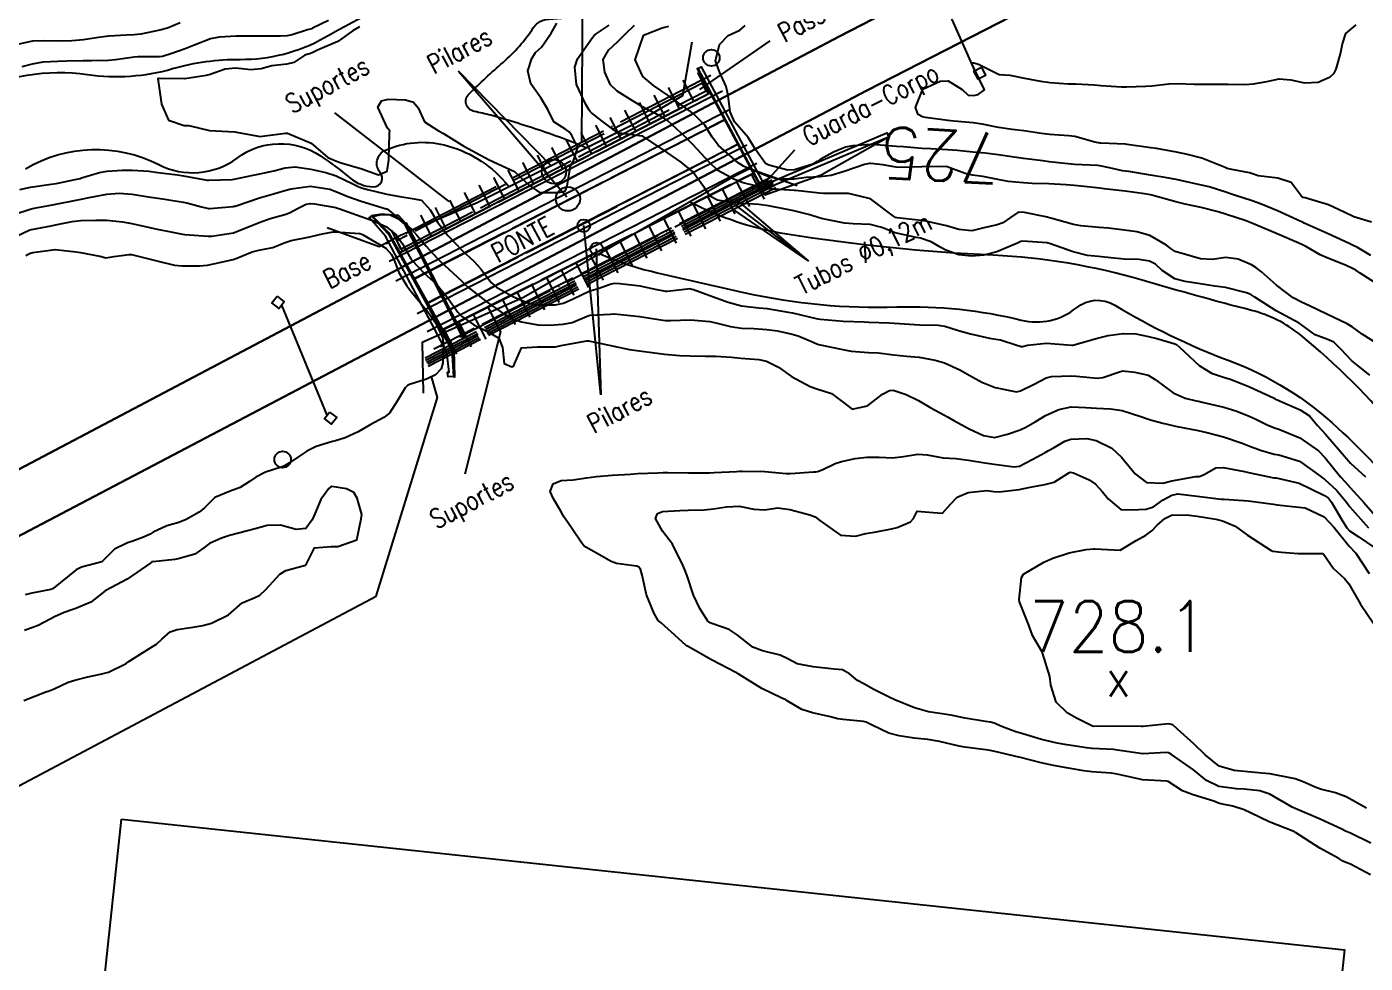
# Model space of a CAD drawing. Header units: metres. Extents: x 318500 to 325275, y 7408834 to 7428799.
# Drawn here: x 322692.7 to 322797.9, y 7418148.9 to 7418222.4 of the extents above; entities that cross this region are included whole.
import ezdxf
from ezdxf.enums import TextEntityAlignment as Align

# ---------------------------------------------------------------- set-up
doc = ezdxf.new("R2010")
doc.units = ezdxf.units.M
doc.header["$MEASUREMENT"] = 0
for name, pattern in [('CERCA_VIVA', [9.4, 8, -0.7, 0, -0.7]), ('CONTINUO', [0]), ('TRACEJADO', [8.7, 8, -0.7])]:
    doc.linetypes.add(name, pattern=pattern)
for name, color, linetype in [('Area Verde e de Lazer', 93, 'Continuous'), ('BASE', 45, 'Continuous'), ('Cotas', 45, 'Continuous'), ('Curvas de Nivel 1m', 11, 'Continuous'), ('Curvas de Nivel 5m', 15, 'Continuous'), ('Divisas', 45, 'Continuous'), ('GUARDA-CORPO', 45, 'Continuous'), ('Hidrografia', 140, 'Continuous'), ('Linha Férrea', 20, 'Continuous'), ('PASSARELA', 45, 'Continuous'), ('PILAR', 45, 'Continuous'), ('PONTE', 45, 'Continuous'), ('Pontes_Viadutos_Tubos', 190, 'Continuous'), ('Pontos Cotados', 45, 'Continuous'), ('Postes', 20, 'Continuous'), ('Pórticos', 45, 'Continuous'), ('SUPORTE', 45, 'Continuous'), ('TEXTO', 45, 'Continuous'), ('TRILHO', 45, 'Continuous'), ('TUBO', 45, 'Continuous'), ('Vias Primárias', 230, 'Continuous')]:
    doc.layers.add(name, color=color, linetype=linetype)
doc.styles.add('ROMANS', font='romans', dxfattribs={"height": 0.2})
doc.styles.add('Style-STANDARD', font='STANDARD.shx')

# ---------------------------------------------------------------- blocks, each defined once
blk = doc.blocks.new('ELVTXT_40')
at = {"layer": 'Pontos Cotados', "linetype": 'Continuous', "style": 'Style-STANDARD'}
for s, height, p in [('728.1', 4, (0, 4)), ('x', 3, (0, 0))]:
    blk.add_text(s, height=height, dxfattribs=at).set_placement(p, align=Align.MIDDLE_CENTER)

msp = doc.modelspace()

# ---------------------------------------------------------------- linework, layer by layer
at = {"layer": 'Area Verde e de Lazer'}
msp.add_lwpolyline([(322700.17, 7418160.2), (322796.28, 7418149.95), (322790.33, 7418094.26), (322694.23, 7418104.51)], close=True, dxfattribs=at)
at = {"layer": 'BASE', "linetype": 'CONTINUO'}
for points in [[(322745.46, 7418219.17, 725.3), (322745.41, 7418219.15, 724.26), (322750.73, 7418209.24, 723.08), (322755.15, 7418210.81, 723.32), (322760.44, 7418213.8, 725.59)], [(322745.46, 7418219.17, 725.3), (322745.71, 7418219.3, 725.3), (322750.68, 7418210.04, 725.4), (322760.31, 7418214.11, 725.59), (322760.44, 7418213.8, 725.59)], [(322745.46, 7418219.17, 725.3), (322750.58, 7418209.63, 725.4), (322760.44, 7418213.8, 725.59)], [(322726.25, 7418194.97, 725.19), (322725.83, 7418194.94, 725.21), (322725.78, 7418195.32, 725.23), (322725.91, 7418195.33, 725.23), (322725.73, 7418196.88, 725.4), (322720.91, 7418206.01, 725.46), (322719.63, 7418207.46, 725.02), (322719.81, 7418207.56, 725.02)], [(322719.81, 7418207.56, 725.02), (322719.85, 7418207.62, 724.17), (322721.15, 7418206.28, 724.17), (322726.27, 7418197.08, 724.25), (322726.34, 7418194.93, 724.06), (322726.25, 7418194.97, 725.19)], [(322719.81, 7418207.56, 725.02), (322721.14, 7418206.17, 725.46), (322726.13, 7418197.03, 725.4), (322726.25, 7418194.97, 725.19)], [(322719.85, 7418207.62, 724.17), (322719.97, 7418207.66, 723.56), (322720.46, 7418207.72, 723.19), (322720.89, 7418207.73, 722.91), (322721.9, 7418207.66, 722.73), (322722.48, 7418207.01, 722.79)], [(322719.85, 7418207.62, 724.17), (322719.93, 7418207.55, 723.85), (322720.58, 7418207.7, 723.84), (322721.27, 7418207.67, 723.82), (322721.88, 7418207.39, 723.85), (322722.4, 7418206.94, 723.85)], [(322722.48, 7418207.01, 722.79), (322727.11, 7418198, 0)], [(322722.4, 7418206.94, 723.85), (322727.01, 7418197.95, 0)]]:
    msp.add_polyline3d(points, dxfattribs=at)
at = {"layer": 'Curvas de Nivel 1m', "flags": 128}
for points, elevation in [([(322704.77, 7418222.75), (322703.77, 7418222.35), (322703.18, 7418222.17), (322701.68, 7418221.87), (322701.17, 7418221.82), (322700.57, 7418221.78), (322699.17, 7418221.7), (322698.35, 7418221.6), (322697.17, 7418221.42), (322696.27, 7418221.35), (322695.17, 7418221.31), (322694.03, 7418221.34), (322693.17, 7418221.32), (322691.62, 7418220.97)], 723), ([(322716.44, 7418222.93), (322715.18, 7418222.33), (322715.09, 7418222.3), (322714.79, 7418222.2), (322713.58, 7418221.81), (322713.18, 7418221.73), (322712.65, 7418221.71), (322711.17, 7418221.72), (322710.64, 7418221.72), (322709.17, 7418221.72), (322707.83, 7418221.64), (322707.17, 7418221.5), (322705.83, 7418220.99), (322705.16, 7418220.72), (322704.13, 7418220.35), (322703.39, 7418220.12), (322703.16, 7418220.1), (322701.45, 7418220.08), (322701.16, 7418220.05), (322699.7, 7418219.85), (322699.15, 7418219.81), (322697.81, 7418219.77), (322697.15, 7418219.77), (322695.84, 7418219.76), (322695.15, 7418219.73), (322693.97, 7418219.66), (322693.15, 7418219.52), (322692.33, 7418219.31)], 722), ([(322718.88, 7418222.45), (322718.38, 7418222.15), (322717.17, 7418221.28), (322715.57, 7418220.6), (322715.16, 7418220.41), (322715.01, 7418220.35), (322714.56, 7418220.21), (322713.72, 7418219.65), (322713.15, 7418219.52), (322711.99, 7418219.39), (322711.14, 7418219.15), (322710.34, 7418219.07), (322709.14, 7418219.19), (322708.31, 7418219.12), (322707.14, 7418218.71), (322706.82, 7418218.62), (322705.13, 7418218.35), (322705.11, 7418218.35), (322703.13, 7418218.39), (322703.1, 7418218.39), (322703.03, 7418218.36), (322703.12, 7418217.66), (322703.31, 7418216.36), (322703.85, 7418215.11), (322705.08, 7418214.7), (322705.45, 7418214.69), (322707.08, 7418214.3), (322709.08, 7418214.19), (322709.19, 7418214.17), (322711.07, 7418213.84), (322711.44, 7418213.87), (322713.08, 7418214.08), (322713.22, 7418214.08), (322715.07, 7418213.32), (322716.37, 7418212.18), (322717.05, 7418211.88), (322717.44, 7418211.77), (322719.04, 7418211.29), (322720.35, 7418210.81), (322721.04, 7418211.12), (322721.17, 7418212), (322721.18, 7418212.12), (322721.22, 7418213.98), (322721.24, 7418214.12), (322721.25, 7418214.28), (322721.08, 7418214.48), (322720.32, 7418216.13), (322720.6, 7418216.63), (322721.11, 7418216.77), (322722.49, 7418216.71), (322723.11, 7418216.52), (322723.47, 7418216.08), (322723.99, 7418214.98), (322725.08, 7418214.28), (322725.46, 7418214.06), (322727.07, 7418213.06), (322729.05, 7418212.01), (322731.04, 7418211.07), (322732.24, 7418209.97), (322733.01, 7418209.43), (322734.5, 7418209.43), (322735.02, 7418209.54), (322735.19, 7418209.93), (322735.44, 7418211.53), (322735.68, 7418211.92), (322736.02, 7418212.96), (322735.56, 7418213.92), (322735.36, 7418214.2), (322735.08, 7418214.39), (322734.13, 7418214.98), (322733.66, 7418215.95), (322733.11, 7418216.86), (322732.34, 7418217.97), (322732.11, 7418219), (322732.4, 7418219.97), (322732.71, 7418220.42), (322733.17, 7418220.86), (322733.93, 7418221.95), (322734.39, 7418222.74)], 721), ([(322798.27, 7418195.09), (322796.86, 7418196.22), (322796.01, 7418197.11), (322795.43, 7418197.68), (322794.88, 7418197.92), (322793.98, 7418198.25), (322792.89, 7418199.05), (322792.72, 7418199.16), (322790.9, 7418200.13), (322789.23, 7418201.21), (322788.92, 7418201.41), (322788.58, 7418201.56), (322786.93, 7418201.97), (322786.1, 7418202.08), (322784.94, 7418202.27), (322783.77, 7418202.44), (322782.94, 7418202.66), (322781.94, 7418203.31), (322781.43, 7418203.79), (322780.96, 7418204.05), (322780.13, 7418204.16), (322778.96, 7418204.2), (322777.92, 7418204.31), (322776.96, 7418204.4), (322776.07, 7418204.49), (322774.96, 7418204.76), (322773.09, 7418205.42), (322772.97, 7418205.46), (322772.92, 7418205.47), (322770.97, 7418205.61), (322770.84, 7418205.58), (322770.59, 7418205.46), (322768.96, 7418204.78), (322767.94, 7418204.51), (322766.96, 7418204.43), (322765.97, 7418204.53), (322764.96, 7418204.91), (322764.55, 7418205.12), (322763.8, 7418205.55), (322762.97, 7418205.84), (322762.63, 7418205.9), (322760.98, 7418206.26), (322759.92, 7418206.67), (322758.99, 7418206.92), (322757.66, 7418206.96), (322756.99, 7418207.03), (322755.29, 7418207.36), (322755, 7418207.44), (322754.27, 7418207.67), (322753, 7418208), (322752.62, 7418208.08), (322751.01, 7418208.38), (322750.24, 7418208.49), (322749.01, 7418208.56), (322747.92, 7418208.66), (322747.01, 7418208.84), (322746.39, 7418209.15), (322745.99, 7418209.79), (322745.04, 7418211.07), (322744.16, 7418211.81), (322743.06, 7418212.58), (322741.13, 7418213.85), (322741.09, 7418213.86), (322739.29, 7418214.09), (322739.08, 7418214.17), (322737.94, 7418215.04), (322737.1, 7418215.7), (322737, 7418215.8), (322736.92, 7418215.9), (322736.62, 7418216.4), (322735.92, 7418217.92), (322735.79, 7418219.28), (322736.01, 7418219.92), (322737.18, 7418221.61), (322737.32, 7418221.76), (322737.48, 7418221.9), (322738.49, 7418222.58)], 722), ([(322798.87, 7418197.54), (322797.67, 7418198.3), (322796.89, 7418198.89), (322796.76, 7418198.97), (322796.5, 7418199.11), (322794.9, 7418199.88), (322793.53, 7418200.54), (322792.91, 7418200.82), (322792.24, 7418201.17), (322790.93, 7418202.15), (322789.76, 7418203.2), (322789.3, 7418203.55), (322788.96, 7418203.76), (322787.93, 7418204.2), (322786.96, 7418204.33), (322785.89, 7418204.18), (322784.96, 7418204.22), (322784.15, 7418204.46), (322782.97, 7418204.81), (322782.67, 7418205), (322782.29, 7418205.3), (322780.98, 7418206.05), (322779.97, 7418206.34), (322778.99, 7418206.47), (322777.72, 7418206.63), (322776.99, 7418206.69), (322775.56, 7418206.82), (322774.99, 7418206.93), (322773.21, 7418207.42), (322773, 7418207.48), (322772.93, 7418207.5), (322771.01, 7418207.9), (322770.6, 7418207.86), (322770.04, 7418207.46), (322769.42, 7418207.05), (322768.99, 7418206.89), (322767.84, 7418206.64), (322766.98, 7418206.43), (322765.98, 7418206.52), (322764.99, 7418206.82), (322763.37, 7418207.18), (322763, 7418207.23), (322761.13, 7418207.44), (322761, 7418207.48), (322760.83, 7418207.58), (322759.02, 7418208.94), (322757.3, 7418209.36), (322757.03, 7418209.35), (322755.33, 7418209.36), (322755.03, 7418209.38), (322753.13, 7418209.59), (322753.03, 7418209.6), (322751.04, 7418209.71), (322750.96, 7418209.72), (322749.03, 7418210.2), (322748.33, 7418210.46), (322747.04, 7418211.17), (322746.37, 7418211.78), (322745.07, 7418213.2), (322744.46, 7418213.81), (322743.09, 7418215.06), (322742.64, 7418215.37), (322741.68, 7418215.84), (322741.1, 7418216.15), (322740.37, 7418216.6), (322739.12, 7418217.39), (322738.59, 7418217.89), (322738.15, 7418218.89), (322738.03, 7418219.89), (322738.44, 7418220.62), (322739.17, 7418221.29), (322739.75, 7418221.87), (322740.48, 7418222.57)], 723), ([(322798.94, 7418202.19), (322797.51, 7418203.1), (322797.16, 7418203.32), (322796.95, 7418203.44), (322796.35, 7418203.72), (322794.96, 7418204.28), (322794.36, 7418204.54), (322793.29, 7418205.16), (322792.97, 7418205.32), (322792.7, 7418205.44), (322790.98, 7418206.18), (322789.3, 7418206.9), (322789, 7418207.03), (322788.47, 7418207.22), (322787.01, 7418207.71), (322786.35, 7418207.91), (322785.01, 7418208.25), (322783.77, 7418208.52), (322783.02, 7418208.69), (322781.14, 7418209.21), (322781.03, 7418209.24), (322780.56, 7418209.32), (322779.03, 7418209.54), (322777.4, 7418209.73), (322777.03, 7418209.77), (322775.59, 7418209.94), (322775.04, 7418209.99), (322774.4, 7418210.04), (322773.04, 7418210.11), (322771.74, 7418210.14), (322771.04, 7418210.18), (322769.86, 7418210.29), (322769.04, 7418210.45), (322767.85, 7418210.68), (322767.04, 7418210.79), (322766.46, 7418210.93), (322765.05, 7418211.45), (322764.98, 7418211.47), (322763.05, 7418211.45), (322761.23, 7418211.39), (322761.05, 7418211.41), (322760.9, 7418211.44), (322760.01, 7418211.6), (322759.05, 7418211.72), (322758.95, 7418211.72), (322758.57, 7418211.62), (322757.04, 7418211.12), (322755.93, 7418210.76), (322755.04, 7418210.67), (322753.97, 7418210.61), (322753.04, 7418210.49), (322751.81, 7418210.48), (322751.04, 7418210.67), (322749.45, 7418211.33), (322749.05, 7418211.5), (322748.63, 7418211.75), (322747.07, 7418213.13), (322746.59, 7418213.78), (322746.02, 7418214.72), (322745.1, 7418215.65), (322744.89, 7418215.8), (322743.12, 7418217.06), (322741.97, 7418217.84), (322741.14, 7418218.54), (322740.53, 7418219.86), (322741.18, 7418221.76), (322741.31, 7418221.85), (322742.66, 7418222.36), (322743.19, 7418222.5)], 724), ([(322798.39, 7418207.09), (322797.01, 7418207.53), (322796.25, 7418207.88), (322795.02, 7418208.45), (322793.19, 7418209), (322793.03, 7418209.05), (322792.88, 7418209.16), (322792.1, 7418210.23), (322791.04, 7418210.57), (322789.5, 7418210.75), (322789.05, 7418210.91), (322788.82, 7418210.98), (322787.42, 7418211.23), (322787.05, 7418211.32), (322786.9, 7418211.39), (322785.06, 7418212.14), (322783.93, 7418212.42), (322783.07, 7418212.59), (322781.51, 7418212.88), (322781.07, 7418212.94), (322779.21, 7418213.21), (322779.08, 7418213.22), (322777.14, 7418213.31), (322777.08, 7418213.31), (322776.66, 7418213.38), (322775.09, 7418213.82), (322774.61, 7418213.88), (322773.09, 7418213.99), (322772.46, 7418214.06), (322771.09, 7418214.27), (322770.17, 7418214.38), (322769.1, 7418214.54), (322767.8, 7418214.79), (322767.1, 7418214.9), (322765.59, 7418215.04), (322765.1, 7418215.09), (322763.35, 7418215.32), (322763.11, 7418215.37), (322762.78, 7418215.56), (322762.56, 7418216.12), (322763.13, 7418217.56), (322764.51, 7418218.17), (322765.14, 7418218.21), (322766.23, 7418217.51), (322766.7, 7418217.08), (322767.13, 7418217.04), (322767.48, 7418217.14), (322767.99, 7418217.49), (322767.16, 7418219.22), (322767.02, 7418219.5), (322767.05, 7418219.61), (322767.16, 7418219.63), (322767.51, 7418219.5), (322769.15, 7418218.7), (322769.98, 7418218.64), (322771.14, 7418218.41), (322772.4, 7418218.17), (322773.14, 7418218.08), (322774.56, 7418217.98), (322775.14, 7418217.97), (322776.63, 7418217.88), (322777.14, 7418217.83), (322778.76, 7418217.73), (322779.14, 7418217.73), (322780.68, 7418217.78), (322781.14, 7418217.82), (322782.47, 7418217.97), (322783.14, 7418218), (322784.46, 7418217.95), (322785.14, 7418217.95), (322786.44, 7418217.95), (322787.14, 7418217.94), (322788.44, 7418217.92), (322789.14, 7418217.97), (322790.18, 7418218.16), (322791.15, 7418218.35), (322792.05, 7418218.28), (322793.14, 7418218.04), (322794.2, 7418218.09), (322795.15, 7418218.53), (322795.47, 7418218.81), (322795.62, 7418219.13), (322795.97, 7418220.33), (322796.12, 7418221.12), (322796.39, 7418221.92), (322797.2, 7418222.6)], 726), ([(322692.18, 7418209.67), (322693.01, 7418209.84), (322694.63, 7418210.08), (322695.02, 7418210.14), (322695.29, 7418210.19), (322696.53, 7418210.44), (322696.92, 7418210.54), (322697.02, 7418210.58), (322698.44, 7418211.01), (322699.03, 7418211.11), (322700.23, 7418211.19), (322701.03, 7418211.19), (322702.3, 7418211.1), (322703.03, 7418211), (322704.56, 7418210.81), (322705.03, 7418210.75), (322706.91, 7418210.41), (322707.02, 7418210.39), (322708.85, 7418210.46), (322709.02, 7418210.48), (322710.5, 7418210.79), (322711.03, 7418210.89), (322712.13, 7418211.13), (322713.04, 7418211.37), (322713.81, 7418211.44), (322715.04, 7418211.26), (322716.22, 7418210.99), (322717.03, 7418210.73), (322718.28, 7418210.15), (322718.77, 7418209.9), (322719.02, 7418209.81), (322719.49, 7418209.66), (322721.01, 7418209.3), (322722.03, 7418209.13), (322723.01, 7418208.97), (322723.75, 7418208.82), (322724.43, 7418208.07), (322724.99, 7418207.09), (322725.8, 7418206.05), (322726.95, 7418204.87), (322727.85, 7418204.03), (322728.37, 7418203.46), (322728.93, 7418202.74), (322729.25, 7418202.33), (322729.63, 7418202), (322730.91, 7418201.25), (322732.1, 7418200.77), (322732.9, 7418200.6), (322734.24, 7418200.6), (322734.9, 7418200.74), (322735.72, 7418201.1), (322736.92, 7418201.67), (322737.08, 7418201.73), (322737.62, 7418201.89), (322738.57, 7418202.24), (322738.92, 7418202.3), (322739.33, 7418202.28), (322740.92, 7418202.1), (322741.14, 7418202.06), (322742.1, 7418201.83), (322742.92, 7418201.68), (322743.06, 7418201.68), (322744.2, 7418201.81), (322744.84, 7418201.88), (322744.92, 7418201.87), (322744.98, 7418201.85), (322745.13, 7418201.8), (322746.91, 7418201.16), (322747.85, 7418200.81), (322748.9, 7418200.52), (322750.25, 7418200.38), (322750.9, 7418200.31), (322752.55, 7418200.04), (322752.89, 7418199.97), (322754.22, 7418199.67), (322754.77, 7418199.54), (322754.89, 7418199.51), (322755.08, 7418199.47), (322756.89, 7418199.32), (322758.53, 7418199.26), (322758.89, 7418199.25), (322760.49, 7418199.19), (322760.89, 7418199.18), (322761.31, 7418199.15), (322762.88, 7418199.05), (322764.35, 7418199.01), (322764.88, 7418198.93), (322765.95, 7418198.59), (322766.88, 7418198.32), (322768.38, 7418197.98), (322768.87, 7418197.92), (322769.25, 7418197.85), (322770.45, 7418197.46), (322770.87, 7418197.34), (322770.98, 7418197.34), (322771.37, 7418197.44), (322772.87, 7418197.59), (322774.84, 7418197.43), (322774.87, 7418197.43), (322774.92, 7418197.45), (322776.88, 7418198), (322777.71, 7418198.19), (322778.88, 7418198.36), (322779.88, 7418198.33), (322780.88, 7418198.13), (322781.53, 7418197.96), (322782.87, 7418197.57), (322783.07, 7418197.48), (322783.32, 7418197.28), (322784.85, 7418195.83), (322785.84, 7418195.25), (322786.84, 7418194.91), (322787.31, 7418194.76), (322788.82, 7418194.17), (322790.71, 7418193.29), (322790.81, 7418193.23), (322790.93, 7418193.18), (322792.8, 7418192.35), (322793.52, 7418191.88), (322794.16, 7418191.14), (322794.78, 7418190.44), (322795.93, 7418189.11), (322796.75, 7418188.18), (322797.93, 7418187.09)], 722), ([(322691.78, 7418207.72), (322692.99, 7418208.13), (322693.29, 7418208.2), (322694.75, 7418208.46), (322695, 7418208.51), (322696.61, 7418208.83), (322697, 7418208.91), (322697.62, 7418209.05), (322699.01, 7418209.29), (322699.99, 7418209.37), (322701.01, 7418209.29), (322702.28, 7418209.1), (322703.01, 7418208.99), (322703.56, 7418208.91), (322705, 7418208.67), (322705.29, 7418208.61), (322706.46, 7418208.31), (322707, 7418208.18), (322707.11, 7418208.18), (322708.33, 7418208.29), (322708.94, 7418208.34), (322709, 7418208.35), (322709.09, 7418208.37), (322711.01, 7418209.01), (322712.1, 7418209.32), (322713.01, 7418209.58), (322713.5, 7418209.73), (322715.02, 7418209.92), (322716.53, 7418209.69), (322717.01, 7418209.51), (322717.96, 7418209.11), (322719.01, 7418208.74), (322720.96, 7418208.16), (322721, 7418208.15), (322721.03, 7418208.15), (322721.08, 7418208.12), (322722.98, 7418206.52), (322723.38, 7418206.08), (322724.1, 7418205.21), (322724.94, 7418204.29), (322725.18, 7418204.06), (322726.92, 7418202.46), (322727.13, 7418202.24), (322727.35, 7418202.03), (322728.9, 7418200.83), (322730.07, 7418199.99), (322730.88, 7418199.51), (322731.6, 7418199.26), (322732.88, 7418199.03), (322733.81, 7418199.01), (322734.88, 7418199.08), (322735.58, 7418199.22), (322736.89, 7418199.77), (322736.99, 7418199.8), (322738.57, 7418199.88), (322738.87, 7418199.9), (322738.89, 7418199.9), (322739.14, 7418199.88), (322740.89, 7418199.69), (322741.07, 7418199.66), (322742.88, 7418199.39), (322743.32, 7418199.38), (322744.89, 7418199.43), (322746.4, 7418199.3), (322746.88, 7418199.2), (322748.03, 7418198.9), (322748.88, 7418198.78), (322749.87, 7418198.74), (322750.88, 7418198.68), (322751.73, 7418198.56), (322752.88, 7418198.3), (322753.35, 7418198.16), (322754.51, 7418197.67), (322754.87, 7418197.52), (322755.06, 7418197.47), (322756.86, 7418197.09), (322757.52, 7418196.97), (322758.86, 7418196.87), (322759.62, 7418196.84), (322760.86, 7418196.68), (322761.85, 7418196.58), (322762.85, 7418196.51), (322764.12, 7418196.27), (322764.85, 7418196.06), (322766.04, 7418195.51), (322766.83, 7418195.06), (322767.78, 7418194.53), (322768.82, 7418194.12), (322770.49, 7418193.78), (322770.82, 7418193.84), (322771.88, 7418194.38), (322772.83, 7418194.88), (322773.26, 7418194.98), (322774.83, 7418195.03), (322775.23, 7418195), (322776.83, 7418194.85), (322777.3, 7418194.89), (322778.61, 7418195.34), (322778.77, 7418195.41), (322778.84, 7418195.42), (322779.79, 7418195.33), (322780.84, 7418195.08), (322781.41, 7418194.73), (322782.82, 7418193.69), (322783.76, 7418193.28), (322784.62, 7418193.07), (322784.81, 7418193.03), (322785.1, 7418192.97), (322786.8, 7418192.57), (322787.82, 7418192.25), (322788.8, 7418191.87), (322789.25, 7418191.66), (322790.19, 7418191.19), (322790.79, 7418190.94), (322791.13, 7418190.83), (322792.77, 7418190.15), (322794.24, 7418189.14), (322794.75, 7418188.6), (322795.96, 7418187.11), (322796.32, 7418186.7), (322796.72, 7418186.27), (322797.81, 7418185.09), (322798.69, 7418184.06)], 723), ([(322690.96, 7418205.56), (322692.97, 7418206.49), (322694.63, 7418206.81), (322694.98, 7418206.88), (322696.28, 7418207.15), (322696.98, 7418207.23), (322698.14, 7418207.27), (322698.98, 7418207.27), (322700.24, 7418207.13), (322700.98, 7418206.99), (322702.72, 7418206.61), (322702.97, 7418206.56), (322704.03, 7418206.34), (322704.97, 7418206.17), (322705.15, 7418206.14), (322706.97, 7418205.99), (322707.26, 7418206), (322708.97, 7418206.26), (322709.02, 7418206.28), (322710.4, 7418206.83), (322710.98, 7418207.07), (322711.84, 7418207.38), (322712.99, 7418207.7), (322713.38, 7418207.83), (322714.06, 7418208.21), (322714.69, 7418208.51), (322715, 7418208.56), (322715.34, 7418208.53), (322717, 7418208.25), (322717.06, 7418208.23), (322717.25, 7418208.17), (322718.99, 7418207.55), (322719.88, 7418207.24), (322720.98, 7418206.73), (322721.74, 7418206.11), (322722.26, 7418205.4), (322722.94, 7418204.17), (322722.97, 7418204.12), (322723, 7418204.09), (322723.95, 7418203.09), (322724.92, 7418202.23), (322725.09, 7418202.06), (322725.84, 7418201.11), (322726.61, 7418200.04), (322726.89, 7418199.71), (322727.86, 7418199.04), (322728.87, 7418198.54), (322729.82, 7418198), (322730.12, 7418197.26), (322730.25, 7418195.99), (322730.84, 7418195.73), (322731, 7418195.81), (322731.06, 7418195.98), (322731.6, 7418197.22), (322732.85, 7418197.31), (322734.24, 7418197.32), (322734.86, 7418197.43), (322736.73, 7418197.77), (322736.86, 7418197.78), (322737, 7418197.76), (322738.85, 7418197.36), (322740.09, 7418197.1), (322740.85, 7418196.99), (322741.88, 7418196.86), (322742.85, 7418196.74), (322744.02, 7418196.64), (322744.85, 7418196.6), (322746.06, 7418196.57), (322746.85, 7418196.58), (322748.1, 7418196.5), (322748.85, 7418196.42), (322750.26, 7418196.31), (322750.85, 7418196.19), (322751.81, 7418195.71), (322752.83, 7418194.97), (322754.3, 7418194.19), (322754.82, 7418194.02), (322755.96, 7418193.65), (322756.8, 7418193.02), (322757.59, 7418192.42), (322758.8, 7418192.67), (322759.98, 7418193.59), (322760.51, 7418193.89), (322760.81, 7418193.9), (322761.84, 7418193.57), (322762.81, 7418193.1), (322763.78, 7418192.53), (322764.79, 7418191.98), (322765.09, 7418191.82), (322765.59, 7418191.52), (322766.78, 7418190.86), (322767.92, 7418190.34), (322768.77, 7418190.2), (322769.8, 7418190.44), (322770.78, 7418190.78), (322771.24, 7418190.99), (322771.98, 7418191.43), (322772.79, 7418191.91), (322773.82, 7418192.39), (322774.8, 7418192.59), (322775.96, 7418192.54), (322776.8, 7418192.48), (322777.89, 7418192.44), (322778.8, 7418192.3), (322780.28, 7418191.84), (322780.79, 7418191.65), (322781.04, 7418191.57), (322782, 7418191.3), (322782.79, 7418191.12), (322782.99, 7418191.08), (322784.78, 7418190.73), (322785.45, 7418190.59), (322786.78, 7418190.24), (322788.25, 7418189.73), (322788.76, 7418189.54), (322789.67, 7418189.2), (322790.76, 7418188.87), (322791.11, 7418188.82), (322792.75, 7418188.33), (322794.41, 7418187.13), (322794.59, 7418186.99), (322794.73, 7418186.89), (322795.64, 7418186.04), (322796.43, 7418185.1), (322796.7, 7418184.74), (322798.16, 7418183.09)], 724), ([(322798.35, 7418158.32), (322796.74, 7418159.1), (322796.36, 7418159.26), (322796.06, 7418159.41), (322794.38, 7418160.22), (322792.58, 7418160.97), (322792.39, 7418161.05), (322792.18, 7418161.16), (322790.4, 7418162.16), (322789.63, 7418162.42), (322788.4, 7418162.56), (322787.78, 7418162.59), (322786.41, 7418162.78), (322785.44, 7418163.25), (322784.42, 7418164.07), (322782.69, 7418165.29), (322782.44, 7418165.41), (322782.3, 7418165.44), (322780.44, 7418165.34), (322780.42, 7418165.34), (322778.44, 7418165.64), (322778.12, 7418165.67), (322776.45, 7418165.76), (322776.01, 7418165.82), (322774.45, 7418166.04), (322773.69, 7418166.17), (322772.46, 7418166.46), (322770.99, 7418166.91), (322770.46, 7418167.08), (322769.4, 7418167.47), (322768.75, 7418167.75), (322768.47, 7418167.83), (322768.07, 7418167.88), (322766.48, 7418168.15), (322765.33, 7418168.37), (322764.48, 7418168.51), (322763.59, 7418168.65), (322762.48, 7418168.94), (322760.93, 7418169.58), (322760.49, 7418169.78), (322759.3, 7418170.39), (322758.51, 7418170.84), (322758, 7418171.1), (322757.39, 7418171.63), (322756.82, 7418171.93), (322756.52, 7418171.97), (322756.18, 7418171.99), (322754.53, 7418172.17), (322753.27, 7418172.42), (322752.54, 7418172.79), (322751.93, 7418173.08), (322750.55, 7418173.44), (322749.79, 7418173.73), (322748.56, 7418174.69), (322747.93, 7418175.11), (322746.57, 7418175.58), (322746.44, 7418175.64), (322746.25, 7418175.77), (322745.61, 7418176.75), (322745.11, 7418177.79), (322744.62, 7418179.32), (322744.44, 7418179.8), (322744.27, 7418180.16), (322743.48, 7418181.81), (322742.67, 7418182.82), (322742.13, 7418183.83), (322742.28, 7418184.23), (322742.69, 7418184.38), (322744.04, 7418184.46), (322744.69, 7418184.48), (322745.96, 7418184.51), (322746.69, 7418184.58), (322747.7, 7418184.75), (322748.7, 7418184.8), (322749.86, 7418184.56), (322750.69, 7418184.51), (322751.74, 7418184.65), (322752.69, 7418184.52), (322754.25, 7418184.11), (322754.68, 7418183.96), (322755.05, 7418183.66), (322756.66, 7418182.51), (322757.85, 7418182.44), (322758.67, 7418182.64), (322759.47, 7418182.79), (322760.67, 7418183.02), (322761.12, 7418183.13), (322762.17, 7418183.57), (322762.42, 7418183.83), (322762.69, 7418184.41), (322763.95, 7418184.29), (322764.69, 7418184.25), (322765.3, 7418184.93), (322765.83, 7418185.51), (322766.71, 7418185.86), (322768.18, 7418186.02), (322768.71, 7418185.95), (322769.15, 7418185.91), (322770.72, 7418186.09), (322771.57, 7418186.28), (322772.72, 7418186.5), (322773.46, 7418186.67), (322774.61, 7418187.4), (322774.68, 7418187.45), (322774.73, 7418187.46), (322774.98, 7418187.4), (322776.21, 7418186.86), (322776.72, 7418186.52), (322777.27, 7418185.91), (322777.7, 7418185.36), (322778.7, 7418184.53), (322779.53, 7418184.5), (322780.7, 7418184.56), (322781.26, 7418184.75), (322782.03, 7418185.3), (322782.71, 7418185.67), (322783.18, 7418185.75), (322784.71, 7418185.59), (322786.6, 7418185.35), (322786.71, 7418185.35), (322786.82, 7418185.35), (322788.71, 7418185.21), (322790.71, 7418184.94), (322790.99, 7418184.9), (322792.7, 7418184.72), (322793.2, 7418184.66), (322794.69, 7418183.95), (322795.46, 7418183.12), (322796.66, 7418181.66), (322797.17, 7418181.09), (322798.21, 7418179.51)], 726), ([(322692.48, 7418169.52), (322694.23, 7418170.2), (322694.49, 7418170.29), (322694.62, 7418170.33), (322694.87, 7418170.45), (322695.97, 7418170.96), (322696.5, 7418171.13), (322697.53, 7418171.39), (322698.51, 7418171.59), (322699.15, 7418171.76), (322700.43, 7418172.38), (322700.52, 7418172.44), (322700.7, 7418172.56), (322702.53, 7418173.72), (322702.92, 7418173.96), (322703.34, 7418174.34), (322703.98, 7418174.91), (322704.55, 7418175.11), (322705.61, 7418175.26), (322706.56, 7418175.41), (322707.24, 7418175.61), (322708.57, 7418176.27), (322709.64, 7418177.2), (322710.59, 7418177.6), (322711.03, 7418177.8), (322711.51, 7418178.24), (322712.61, 7418179.44), (322713.09, 7418179.74), (322714.62, 7418180.17), (322714.67, 7418180.2), (322715.32, 7418181.51), (322716.64, 7418181.62), (322717.17, 7418181.63), (322718.65, 7418182.14), (322719.01, 7418183.8), (322719.06, 7418184.14), (322718.69, 7418185.41), (322718.42, 7418185.87), (322717.85, 7418186.15), (322716.7, 7418186.33), (322716.58, 7418186.29), (322716.45, 7418186.17), (322715.82, 7418185.31), (322715.37, 7418184.19), (322715.15, 7418183.71), (322714.66, 7418183.04), (322713.9, 7418182.97), (322712.67, 7418183.3), (322711.62, 7418183.28), (322710.66, 7418183.01), (322710.07, 7418182.85), (322708.65, 7418182.49), (322708.49, 7418182.45), (322708.02, 7418182.29), (322707.08, 7418181.86), (322706.64, 7418181.52), (322705.92, 7418181.02), (322704.62, 7418180.65), (322704.35, 7418180.61), (322702.62, 7418180.43), (322702.56, 7418180.41), (322702.46, 7418180.35), (322700.61, 7418179.05), (322699.38, 7418178.4), (322698.87, 7418178.13), (322698.59, 7418177.9), (322697.76, 7418177.25), (322696.57, 7418176.75), (322696.33, 7418176.68), (322695.65, 7418176.44), (322694.91, 7418176.11), (322694.56, 7418175.92), (322693.62, 7418175.41), (322692.55, 7418175.04)], 724), ([(322798.01, 7418161.08), (322796.4, 7418161.96), (322795.57, 7418162.28), (322794.4, 7418162.57), (322793.98, 7418162.71), (322793.04, 7418163.15), (322792.41, 7418163.38), (322792.13, 7418163.44), (322790.42, 7418163.77), (322789.78, 7418163.83), (322788.42, 7418163.94), (322787.6, 7418164.04), (322786.43, 7418164.38), (322785.33, 7418165.25), (322784.45, 7418166.12), (322783.16, 7418167.28), (322782.8, 7418167.62), (322782.47, 7418167.7), (322780.67, 7418167.51), (322780.47, 7418167.49), (322780.32, 7418167.48), (322778.47, 7418167.51), (322776.59, 7418167.49), (322776.47, 7418167.51), (322775.22, 7418168.13), (322774.48, 7418168.57), (322773.62, 7418169.41), (322773.21, 7418170.72), (322773.12, 7418171.41), (322772.55, 7418173.28), (322772.48, 7418173.42), (322771.77, 7418174.64), (322771.46, 7418175.44), (322770.75, 7418177.29), (322770.72, 7418177.45), (322770.89, 7418179.18), (322771.06, 7418179.44), (322772.64, 7418180.39), (322773.35, 7418180.71), (322774.65, 7418181.12), (322775.99, 7418181.38), (322776.57, 7418181.45), (322776.65, 7418181.45), (322778.65, 7418181.34), (322779.9, 7418182.09), (322780.67, 7418182.52), (322781.14, 7418182.85), (322781.55, 7418183.31), (322782.16, 7418183.83), (322782.69, 7418184.08), (322783.85, 7418184.12), (322784.69, 7418184), (322786.17, 7418183.76), (322786.69, 7418183.64), (322787.69, 7418183.22), (322788.67, 7418182.52), (322790.52, 7418181.32), (322790.65, 7418181.27), (322791.32, 7418181.17), (322792.65, 7418181.08), (322794.59, 7418181.07), (322794.65, 7418181), (322795.41, 7418179.89), (322796.28, 7418179.11), (322796.62, 7418178.7), (322797.53, 7418177.09), (322798.58, 7418175.55)], 727)]:
    msp.add_lwpolyline(points, dxfattribs=dict(at, elevation=elevation))
at = {"layer": 'Curvas de Nivel 5m', "elevation": 725, "flags": 128}
for points in [[(322798.36, 7418204.49), (322797.31, 7418205.1), (322796.97, 7418205.28), (322796.65, 7418205.43), (322794.99, 7418206.19), (322793.12, 7418207.03), (322793, 7418207.09), (322792.84, 7418207.16), (322791.01, 7418207.98), (322789.69, 7418208.53), (322789.02, 7418208.78), (322787.64, 7418209.23), (322787.17, 7418209.38), (322787.03, 7418209.42), (322785.64, 7418209.87), (322785.04, 7418210.02), (322784.1, 7418210.22), (322783.04, 7418210.45), (322782.33, 7418210.58), (322781.04, 7418210.79), (322779.32, 7418211.07), (322779.05, 7418211.11), (322778.84, 7418211.14), (322777.81, 7418211.36), (322777.05, 7418211.52), (322776.88, 7418211.54), (322775.05, 7418211.63), (322774.81, 7418211.65), (322773.06, 7418211.85), (322772.58, 7418211.91), (322771.06, 7418212.1), (322770.32, 7418212.2), (322769.06, 7418212.39), (322768.03, 7418212.52), (322767.07, 7418212.61), (322765.87, 7418212.72), (322765.07, 7418212.79), (322763.77, 7418212.85), (322763.07, 7418212.89), (322761.63, 7418213.01), (322761.07, 7418213.05), (322759.5, 7418213.17), (322759.07, 7418213.19), (322757.61, 7418213.09), (322757.07, 7418212.98), (322756.12, 7418212.6), (322755.06, 7418212.02), (322754.85, 7418211.87), (322754.49, 7418211.67), (322753.05, 7418211.2), (322752.54, 7418211.19), (322751.05, 7418211.57), (322750.77, 7418211.72), (322749.98, 7418212.82), (322749.41, 7418213.74), (322749.08, 7418214.15), (322748.34, 7418214.99), (322748.01, 7418215.76), (322747.83, 7418217.05), (322747.68, 7418217.76), (322747.15, 7418218.9), (322746.85, 7418219.77), (322747.17, 7418221.07), (322747.85, 7418221.76), (322748.76, 7418222.17), (322749.19, 7418222.56)], [(322692.65, 7418204.49), (322692.94, 7418204.65), (322693.19, 7418204.73), (322694.95, 7418204.96), (322696.61, 7418204.78), (322696.94, 7418204.72), (322698.47, 7418204.42), (322698.85, 7418204.32), (322698.94, 7418204.31), (322699.55, 7418204.4), (322700.76, 7418204.57), (322700.94, 7418204.55), (322701.69, 7418204.37), (322702.94, 7418204.06), (322704.32, 7418203.73), (322704.93, 7418203.66), (322706.29, 7418203.66), (322706.93, 7418203.73), (322707.4, 7418203.83), (322708.94, 7418204.18), (322709.23, 7418204.28), (322710.44, 7418204.76), (322710.95, 7418204.9), (322712.07, 7418205.12), (322712.96, 7418205.47), (322713.5, 7418205.67), (322714.97, 7418205.96), (322715.17, 7418206), (322715.97, 7418206.18), (322716.8, 7418206.34), (322716.97, 7418206.34), (322718.9, 7418206.21), (322718.97, 7418206.19), (322719.11, 7418206.14), (322720.95, 7418205.05), (322721.39, 7418204.55), (322721.59, 7418204.11), (322721.96, 7418203.14), (322722.59, 7418202.1), (322722.91, 7418201.68), (322724.23, 7418200.07), (322724.88, 7418199.16), (322725.38, 7418198.05), (322725.47, 7418197.43), (322725.43, 7418196.05), (322725.3, 7418195.59), (322724.83, 7418195.1), (322724.13, 7418194.76), (322722.81, 7418194.36), (322722.63, 7418194.28), (322722.46, 7418194.1), (322721.84, 7418193.05), (322721.22, 7418192.11), (322720.78, 7418191.76), (322719.72, 7418191.18), (322718.76, 7418190.62), (322717.75, 7418190.16), (322716.99, 7418189.93), (322716.76, 7418189.87), (322715.47, 7418189.47), (322714.74, 7418189.11), (322714.18, 7418188.76), (322713.38, 7418188.21), (322712.98, 7418187.96), (322712.72, 7418187.86), (322711.49, 7418187.47), (322710.71, 7418187.07), (322710.23, 7418186.74), (322709.5, 7418186.27), (322708.7, 7418185.96), (322707.5, 7418185.48), (322706.68, 7418184.67), (322706.28, 7418184.31), (322705.25, 7418183.75), (322704.67, 7418183.52), (322703.74, 7418183.26), (322702.66, 7418182.76), (322702.41, 7418182.6), (322701.89, 7418182.36), (322700.99, 7418182.03), (322700.64, 7418181.92), (322699.61, 7418181.42), (322698.62, 7418180.41), (322697.03, 7418180.01), (322696.61, 7418179.8), (322694.95, 7418178.45), (322694.74, 7418178.31), (322694.6, 7418178.26), (322693.11, 7418177.97), (322692.59, 7418177.84)], [(322798.32, 7418155.84), (322796.75, 7418156.67), (322796.33, 7418156.84), (322796.15, 7418156.92), (322795.83, 7418157.11), (322794.34, 7418157.92), (322792.43, 7418159.16), (322792.36, 7418159.2), (322792.29, 7418159.23), (322790.37, 7418160), (322788.88, 7418160.71), (322788.39, 7418160.93), (322787.51, 7418161.22), (322786.57, 7418161.41), (322786.39, 7418161.47), (322786.02, 7418161.61), (322784.4, 7418162.11), (322783.54, 7418162.42), (322782.41, 7418163.16), (322782.32, 7418163.2), (322780.41, 7418163.3), (322780.31, 7418163.32), (322778.42, 7418163.75), (322777.95, 7418163.81), (322776.42, 7418163.93), (322775.79, 7418164), (322774.42, 7418164.25), (322773.4, 7418164.43), (322772.43, 7418164.63), (322770.83, 7418165.05), (322770.44, 7418165.14), (322769.03, 7418165.47), (322768.44, 7418165.6), (322768.3, 7418165.62), (322766.45, 7418165.87), (322766, 7418165.95), (322764.45, 7418166.32), (322763.54, 7418166.46), (322762.46, 7418166.58), (322761.27, 7418166.76), (322760.46, 7418166.96), (322759.15, 7418167.6), (322758.69, 7418167.82), (322758.47, 7418167.88), (322756.87, 7418168.03), (322756.47, 7418168.09), (322755.88, 7418168.24), (322754.48, 7418168.55), (322753.64, 7418168.83), (322752.49, 7418169.5), (322752.37, 7418169.57), (322752.06, 7418169.7), (322750.5, 7418170.46), (322748.63, 7418171.62), (322748.52, 7418171.7), (322748.45, 7418171.74), (322746.53, 7418172.73), (322744.65, 7418173.8), (322744.58, 7418173.83), (322744.55, 7418173.86), (322743.95, 7418174.41), (322742.57, 7418175.64), (322742.47, 7418175.72), (322742.35, 7418175.82), (322742.03, 7418176.37), (322741.42, 7418177.84), (322741.09, 7418179.37), (322740.95, 7418179.85), (322740.8, 7418180.02), (322740.63, 7418180.09), (322739.06, 7418180.3), (322738.64, 7418180.45), (322737.32, 7418181.21), (322736.65, 7418181.57), (322736.48, 7418181.73), (322736.35, 7418181.9), (322735.58, 7418183.01), (322734.96, 7418183.93), (322734.85, 7418184.1), (322734.68, 7418184.39), (322734.11, 7418185.36), (322733.86, 7418185.94), (322734.1, 7418186.55), (322734.71, 7418186.81), (322735.65, 7418186.85), (322736.72, 7418187.01), (322737.49, 7418187.12), (322738.72, 7418187.23), (322740.18, 7418187.31), (322740.72, 7418187.35), (322742.31, 7418187.41), (322742.73, 7418187.43), (322743.11, 7418187.43), (322744.73, 7418187.41), (322746.37, 7418187.42), (322746.73, 7418187.43), (322748.5, 7418187.52), (322748.73, 7418187.53), (322748.93, 7418187.53), (322750.73, 7418187.51), (322752.4, 7418187.37), (322752.73, 7418187.36), (322754.56, 7418187.5), (322754.73, 7418187.5), (322754.87, 7418187.51), (322755.23, 7418187.66), (322756.25, 7418188.14), (322756.74, 7418188.29), (322757.82, 7418188.54), (322758.75, 7418188.65), (322759.7, 7418188.64), (322760.75, 7418188.6), (322761.62, 7418188.7), (322762.75, 7418188.88), (322763.48, 7418188.82), (322764.75, 7418188.59), (322765.74, 7418188.53), (322766.74, 7418188.41), (322768.02, 7418188.21), (322768.74, 7418188.09), (322770.32, 7418187.87), (322770.74, 7418187.93), (322771.73, 7418188.45), (322772.75, 7418189.02), (322773.01, 7418189.16), (322773.46, 7418189.41), (322774.29, 7418189.89), (322774.77, 7418190.06), (322776.03, 7418190.12), (322776.77, 7418189.96), (322777.99, 7418189.35), (322778.75, 7418188.65), (322779.82, 7418187.33), (322780.72, 7418186.65), (322782.01, 7418186.59), (322782.72, 7418186.78), (322784.59, 7418187.12), (322784.73, 7418187.12), (322784.86, 7418187.12), (322785.21, 7418187.26), (322786.18, 7418187.81), (322786.74, 7418187.82), (322788.43, 7418187.52), (322788.73, 7418187.45), (322789.87, 7418187.19), (322790.59, 7418187.04), (322790.73, 7418187.02), (322790.9, 7418187.01), (322792.72, 7418186.61), (322793.69, 7418186.12), (322794.72, 7418185.63), (322795.01, 7418185.43), (322795.25, 7418185.12), (322796.07, 7418183.73), (322796.46, 7418183.1), (322796.68, 7418182.86), (322797.35, 7418182.41), (322798.66, 7418181.51)]]:
    msp.add_lwpolyline(points, dxfattribs=at)
at = {"layer": 'Divisas'}
msp.add_lwpolyline([(322572.35, 7418099.8), (322590.4, 7418109.66), (322624.6, 7418127), (322645.18, 7418137.31), (322646.48, 7418146.96), (322676.72, 7418154.66), (322683.97, 7418158.53), (322720.19, 7418177.72), (322724.99, 7418193.34), (322724.53, 7418194.97)], dxfattribs=at)
at = {"layer": 'GUARDA-CORPO', "linetype": 'CERCA_VIVA', "flags": 128}
for points in [[(322746.48, 7418218.63), (322720.97, 7418205.41)], [(322750.78, 7418210.33), (322725.24, 7418197.31)]]:
    msp.add_lwpolyline(points, dxfattribs=at)
at = {"layer": 'Hidrografia'}
for points in [[(322736.68, 7418212.94, 0.017514), (322733.43, 7418214.18, 0.013393), (322729.18, 7418215.5, 0.02297), (322727.9, 7418215.79, -0.60841), (322727.48, 7418217.19, -0.014354), (322730.15, 7418219.65, 0.068385), (322732.53, 7418222.37, -0.242777), (322733.77, 7418223.06, 0.111972), (322738.9, 7418224.42, 0.03164), (322742.9, 7418226.84), (322769.83, 7418238.27), (322789.2, 7418247.11), (322802.29, 7418254.41), (322822.68, 7418264.86), (322838.49, 7418273.1), (322856.95, 7418283.25), (322874.4, 7418292.9)], [(322688.25, 7418217.19, -0.15306), (322697.49, 7418218.7, 0.106022), (322704.18, 7418219.16, -0.072525), (322709.48, 7418219.89, 0.131141), (322716.12, 7418221.6, -0.019505), (322724.85, 7418226.08, 0.014177), (322732.63, 7418229.96, 0.06504), (322736.12, 7418232.46, -0.374394), (322740.58, 7418232.61, 0.40337), (322746.65, 7418233.13, -0.104202), (322752.51, 7418237.53, 0.185226), (322755.31, 7418240.43, -0.194958), (322757.2, 7418242.32, -0.019281), (322765.03, 7418245.27, -0.201511), (322769.13, 7418244.96, 0.402038), (322773.8, 7418246.36, 0.195779), (322774, 7418247.97, -0.268986), (322774.53, 7418249.88, -0.135507), (322778.99, 7418252.37, 0.076961), (322785.99, 7418255.27, -0.013511), (322793.63, 7418259.64, -0.002313), (322804.36, 7418265.33, 0.001807)], [(322692.61, 7418211.3, -0.256629), (322703.1, 7418211.62, 0.285289), (322709.25, 7418212.14, -0.317627), (322715.8, 7418212.31, -0.026475), (322718.11, 7418210.58, 0.169114), (322719.96, 7418209.88, 0.646098), (322720.5, 7418210.99, -0.499555), (322720.91, 7418212.76, -0.164805), (322725.52, 7418213.17, -0.156753), (322730.31, 7418210.25, 0.005387), (322730.62, 7418209.89, 0.005387)], [(322832.25, 7418142.76, 0.004503), (322828.34, 7418150.28, -0.01155), (322821.37, 7418164.14, 0.068815), (322815.58, 7418172.98, 0.002016), (322808.83, 7418180.65, -0.012607), (322800.58, 7418190.44, 0.054198), (322792.82, 7418198.24, 0.107198), (322788.98, 7418200.17, -0.0084), (322780.37, 7418202.54, 0.059937), (322768.68, 7418204.5, -0.0278), (322752.46, 7418206.16, -0.081248), (322744.83, 7418208.68, -0.081248)], [(322737.78, 7418204.63, 0.04885), (322741.81, 7418203.24, 0.004748), (322749.18, 7418201.55, 0.061261), (322761.09, 7418200.44, -0.067561), (322770.88, 7418199.41, 0.235039), (322775.22, 7418200.38, -0.317348), (322778.23, 7418200.59, 0.047136), (322787.21, 7418196.23, -0.098058), (322795.74, 7418190.95, -0.032877), (322801.93, 7418184.39, -0.083006), (322804.94, 7418179.19, 0.139758), (322809.02, 7418173.68, -0.052057), (322813.3, 7418169.61, 0.077871), (322814.96, 7418168.19, -0.318029), (322815.54, 7418166.83, 0.333311), (322816.86, 7418163.95, -0.184367), (322817.93, 7418162.69, 0.030926), (322819.53, 7418158.95, 0.034512), (322821.76, 7418155.21, -0.084158), (322822.62, 7418153.35, 0.069513), (322823.41, 7418151.54, 0.037866), (322824.97, 7418149.36, -0.238775), (322825.26, 7418148.13, 0.220531)]]:
    msp.add_lwpolyline(points, format="xyb", dxfattribs=at)
at = {"layer": 'Linha Férrea'}
for points in [[(323316.21, 7418903.38), (323295.96, 7418857.36), (323255.66, 7418767.11), (323232.01, 7418717.9), (323140.48, 7418539.7, -0.015254), (323123.01, 7418508.23, -0.061006), (323056.4, 7418409.18, -0.093744), (322932.68, 7418312.34), (322756.56, 7418221.68), (322577.42, 7418127.21, 0.021826), (322500.35, 7418082.33, 0.036627), (322429.66, 7418027.86, 0.080354), (322310.74, 7417877.68), (322269.07, 7417801.22), (322233.98, 7417737.99, -0.002223), (322154.87, 7417593.01)], [(322154.87, 7417593.01, 0.002223), (322233.98, 7417737.99), (322269.07, 7417801.22), (322310.74, 7417877.68, -0.080354), (322429.66, 7418027.86, -0.036627), (322500.35, 7418082.33, -0.021826), (322577.42, 7418127.21), (322756.56, 7418221.68), (322932.68, 7418312.34, 0.093744), (323056.4, 7418409.18, 0.061006), (323123.01, 7418508.23, 0.015254), (323140.48, 7418539.7), (323232.01, 7418717.9), (323255.66, 7418767.11), (323295.96, 7418857.36), (323316.21, 7418903.38)], [(323318.17, 7418898.23), (323303.7, 7418864.83, 0.016709), (323274.18, 7418784.72, -0.035367), (323251.3, 7418730.96), (323150.8, 7418532.23, -0.11004), (322987.22, 7418339.83, -0.043194), (322935.02, 7418307.81), (322758.73, 7418217.45), (322579.69, 7418123.41, 0.015591), (322512.53, 7418085.27, 0.028884), (322446.68, 7418037.34, 0.09114), (322311.04, 7417869.94), (322250.35, 7417758.08, 0.01377), (322231.11, 7417719.38, -0.006143), (322196.38, 7417647.06, -0.005702), (322169.67, 7417596.02)], [(322169.67, 7417596.02, 0.005702), (322196.38, 7417647.06, 0.006143), (322231.11, 7417719.38, -0.01377), (322250.35, 7417758.08), (322311.04, 7417869.94, -0.09114), (322446.68, 7418037.34, -0.028884), (322512.53, 7418085.27, -0.015591), (322579.69, 7418123.41), (322758.73, 7418217.45), (322935.02, 7418307.81, 0.043194), (322987.22, 7418339.83, 0.11004), (323150.8, 7418532.23), (323251.3, 7418730.96, 0.035367), (323274.18, 7418784.72, -0.016709), (323303.7, 7418864.83), (323318.17, 7418898.23)]]:
    msp.add_lwpolyline(points, format="xyb", dxfattribs=at)
at = {"layer": 'PASSARELA', "linetype": 'TRACEJADO', "flags": 128}
msp.add_lwpolyline([(322745.82, 7418218.03), (322721.8, 7418205.64), (322722.1, 7418204.99), (322746.12, 7418217.43)], close=True, dxfattribs=at)
at = {"layer": 'PILAR', "linetype": 'CONTINUO'}
for centre, radius in [((322734.16, 7418211.07), 0.95), ((322735.25, 7418208.93), 0.95), ((322736.49, 7418206.82), 0.5), ((322737.5, 7418205), 0.5)]:
    msp.add_circle(centre, radius, dxfattribs=at)
at = {"layer": 'PONTE', "linetype": 'TRACEJADO', "flags": 128}
for points in [[(322722.02, 7418204.7), (322746.44, 7418217.25)], [(322723.14, 7418202.67), (322747.56, 7418215.16)], [(322724.22, 7418200.73), (322748.6, 7418213.22)], [(322725.37, 7418198.66), (322749.82, 7418210.96)]]:
    msp.add_lwpolyline(points, dxfattribs=at)
at = {"layer": 'PONTE', "linetype": 'CONTINUO'}
for points in [[(322721.95, 7418204.69, 725.67), (322746.46, 7418217.29, 725.67)], [(322746.46, 7418217.29, 725.67), (322746.44, 7418217.25, 724.57), (322747.56, 7418215.16, 724.52), (322747.6, 7418215.16, 725.62)], [(322747.6, 7418215.16, 725.62), (322746.46, 7418217.29, 725.67)], [(322723.09, 7418202.61, 725.66), (322747.6, 7418215.16, 725.62)], [(322724.13, 7418200.73, 725.7), (322748.62, 7418213.26, 725.65)], [(322748.62, 7418213.26, 725.65), (322748.6, 7418213.22, 724.55), (322749.82, 7418210.96, 724.52), (322749.86, 7418210.95, 725.62)], [(322749.86, 7418210.95, 725.62), (322748.62, 7418213.26, 725.65)], [(322725.31, 7418198.58, 725.61), (322749.86, 7418210.95, 725.62)], [(322723.09, 7418202.61, 725.66), (322723.14, 7418202.67, 724.55), (322722.02, 7418204.7, 724.57), (322721.95, 7418204.69, 725.67)], [(322721.95, 7418204.69, 725.67), (322723.09, 7418202.61, 725.66)], [(322724.13, 7418200.73, 725.7), (322724.22, 7418200.73, 724.6), (322725.37, 7418198.66, 724.51), (322725.31, 7418198.58, 725.61)], [(322725.31, 7418198.58, 725.61), (322724.13, 7418200.73, 725.7)]]:
    msp.add_polyline3d(points, dxfattribs=at)
at = {"layer": 'Pontes_Viadutos_Tubos'}
for points in [[(322716.33, 7418206.69), (322720.41, 7418205.2), (322722.09, 7418206.09), (322728.12, 7418208.64), (322740.56, 7418214.88), (322744.28, 7418217.05), (322745.01, 7418221.26)], [(322753.27, 7418209.96), (322749.51, 7418211.29), (322748.27, 7418210.65), (322731.77, 7418201.19), (322723.8, 7418197.66), (322723.87, 7418193.66)]]:
    msp.add_lwpolyline(points, dxfattribs=at)
at = {"layer": 'Postes'}
for centre in [(322746.52, 7418220.01), (322712.83, 7418188.46)]:
    msp.add_circle(centre, 0.645, dxfattribs=at)
at = {"layer": 'Pórticos'}
for points in [[(322767.24, 7418219.02), (322763.18, 7418228.17)], [(322716.32, 7418191.93), (322712.76, 7418200.59)]]:
    msp.add_lwpolyline(points, dxfattribs=at)
for points in [[(322767.75, 7418219.27), (322768.07, 7418218.62), (322767.48, 7418218.33), (322767.16, 7418218.97)], [(322712.4, 7418201.3), (322712.96, 7418200.85), (322712.55, 7418200.33), (322711.99, 7418200.77)], [(322716.52, 7418192.19), (322717.09, 7418191.75), (322716.68, 7418191.23), (322716.11, 7418191.67)]]:
    msp.add_lwpolyline(points, close=True, dxfattribs=at)
at = {"layer": 'SUPORTE', "linetype": 'CONTINUO'}
for points in [[(322745.43, 7418218.85, 0), (322746.28, 7418217.2, 0)], [(322743.14, 7418217.67, 0), (322743.99, 7418216.02, 0)], [(322744.28, 7418218.26, 0), (322745.13, 7418216.61, 0)], [(322740.85, 7418216.49, 0), (322741.69, 7418214.84, 0)], [(322741.99, 7418217.08, 0), (322742.84, 7418215.43, 0)], [(322725.92, 7418208.73, 0), (322716.92, 7418215.7, 0)], [(322739.7, 7418215.9, 0), (322740.55, 7418214.25, 0)], [(322737.41, 7418214.73, 0), (322738.26, 7418213.07, 0)], [(322738.55, 7418215.31, 0), (322739.4, 7418213.66, 0)], [(322735.12, 7418213.55, 0), (322735.97, 7418211.9, 0)], [(322736.26, 7418214.14, 0), (322737.11, 7418212.48, 0)], [(322732.83, 7418212.37, 0), (322733.68, 7418210.72, 0)], [(322733.97, 7418212.96, 0), (322734.82, 7418211.31, 0)], [(322730.53, 7418211.19, 0), (322731.38, 7418209.54, 0)], [(322731.68, 7418211.78, 0), (322732.53, 7418210.13, 0)], [(322729.39, 7418210.6, 0), (322730.24, 7418208.95, 0)], [(322748.51, 7418210.28, 0), (322749.51, 7418208.33, 0)], [(322749.66, 7418210.86, 0), (322750.66, 7418208.91, 0)], [(322727.1, 7418209.42, 0), (322727.95, 7418207.77, 0)], [(322727.1, 7418209.42, 0), (322727.95, 7418207.77, 0)], [(322728.24, 7418210.01, 0), (322729.09, 7418208.36, 0)], [(322746.21, 7418209.12, 0), (322747.21, 7418207.17, 0)], [(322747.36, 7418209.7, 0), (322748.36, 7418207.75, 0)], [(322724.81, 7418208.25, 0), (322725.66, 7418206.59, 0)], [(322725.95, 7418208.84, 0), (322726.8, 7418207.18, 0)], [(322745.06, 7418208.54, 0), (322746.06, 7418206.59, 0)], [(322722.52, 7418207.07, 0), (322723.37, 7418205.42, 0)], [(322723.66, 7418207.66, 0), (322724.51, 7418206.01, 0)], [(322742.76, 7418207.38, 0), (322743.76, 7418205.44, 0)], [(322743.91, 7418207.96, 0), (322744.91, 7418206.01, 0)], [(322721.37, 7418206.48, 0), (322722.22, 7418204.83, 0)], [(322740.46, 7418206.22, 0), (322741.46, 7418204.28, 0)], [(322741.61, 7418206.8, 0), (322742.61, 7418204.86, 0)], [(322738.16, 7418205.06, 0), (322739.16, 7418203.12, 0)], [(322739.31, 7418205.64, 0), (322740.31, 7418203.7, 0)], [(322735.86, 7418203.9, 0), (322736.86, 7418201.96, 0)], [(322737.01, 7418204.48, 0), (322738.01, 7418202.54, 0)], [(322734.71, 7418203.32, 0), (322735.71, 7418201.38, 0)], [(322732.41, 7418202.16, 0), (322733.41, 7418200.22, 0)], [(322733.56, 7418202.74, 0), (322734.56, 7418200.8, 0)], [(322730.11, 7418201, 0), (322731.1, 7418199.06, 0)], [(322731.26, 7418201.58, 0), (322732.25, 7418199.64, 0)], [(322727.81, 7418199.84, 0), (322728.8, 7418197.9, 0)], [(322728.96, 7418200.42, 0), (322729.95, 7418198.48, 0)], [(322725.51, 7418198.68, 0), (322726.5, 7418196.74, 0)], [(322726.66, 7418199.26, 0), (322727.65, 7418197.32, 0)], [(322729.95, 7418198.48, 0), (322727.15, 7418187.32, 0)]]:
    msp.add_polyline3d(points, dxfattribs=at)
at = {"layer": 'TEXTO', "linetype": 'CONTINUO'}
for points in [[(322736.33, 7418213.37, 0), (322736.41, 7418225.26, 0)], [(322745.62, 7418217.51, 0), (322751.15, 7418221.34, 0)], [(322733.99, 7418211.48, 0), (322726.66, 7418218.97, 0)], [(322726.66, 7418218.97, 0), (322735.17, 7418209.08, 0)], [(322750.84, 7418210.3, 0), (322753.09, 7418212.78, 0)], [(322748.19, 7418208.12, 0), (322754.15, 7418204.03, 0)], [(322748.35, 7418208.48, 0), (322754.15, 7418204.03, 0)], [(322748.48, 7418208.87, 0), (322754.15, 7418204.03, 0)], [(322737.84, 7418193.54, 0), (322736.5, 7418206.84, 0)], [(322737.47, 7418205.01, 0), (322737.84, 7418193.54, 0)]]:
    msp.add_polyline3d(points, dxfattribs=at)
at = {"layer": 'TRILHO', "linetype": 'CONTINUO'}
for points in [[(322747.41, 7418217.39, 726.05), (322721.21, 7418204.01, 726.05)], [(322747.96, 7418215.92, 726.07), (322721.73, 7418202.48, 726.07)], [(322749.31, 7418213.14, 726.07), (322723.39, 7418199.89, 726.05)], [(322750.1, 7418211.7, 726.05), (322724.18, 7418198.49, 726.03)]]:
    msp.add_polyline3d(points, dxfattribs=at)
at = {"layer": 'TUBO', "linetype": 'TRACEJADO', "flags": 128}
for points in [[(322751.28, 7418210.41), (322724.03, 7418196.42)], [(322751.38, 7418210.27), (322724.06, 7418196.23)], [(322751.39, 7418210.14), (322724.13, 7418196.07)], [(322751.15, 7418210.59), (322724.72, 7418197.13)], [(322751.49, 7418209.97), (322724.25, 7418195.94)], [(322751.59, 7418209.8), (322724.26, 7418195.76)]]:
    msp.add_lwpolyline(points, dxfattribs=at)
at = {"layer": 'Vias Primárias'}
for points in [[(323715.64, 7420145.55, 0), (323709.04, 7420132.94)], [(323831.09, 7420001.79, 0), (323833.84, 7420008.44, 0.220888)], [(322871.76, 7418055.65, 0.000002), (322880.94, 7418048.89, -0.018146)]]:
    msp.add_lwpolyline(points, format="xyb", dxfattribs=at)

# ---------------------------------------------------------------- block references
at = {"layer": 'Pontos Cotados', "linetype": 'Continuous'}
msp.add_blockref('ELVTXT_40', (322778.52, 7418171.34, 728.14), dxfattribs=at)

# ---------------------------------------------------------------- texts
at = {"layer": 'Cotas', "style": 'Style-STANDARD'}
msp.add_text('725', height=4, rotation=176.9131, dxfattribs=at).set_placement((322764.51, 7418212.35, 725), align=Align.MIDDLE_CENTER)
at = {"layer": 'TEXTO', "style": 'ROMANS', "width": 0.8}
for s, rotation, p in [('Passarela', 28, (322752.26, 7418221.17)), ('Pilares', 28, (322724.7, 7418218.69)), ('Suportes', 28, (322713.57, 7418215.59)), ('Guarda-Corpo', 27, (322754.18, 7418213.04)), ('PONTE ', 28, (322729.74, 7418203.87)), ('Tubos Ø0,12m', 27, (322753.64, 7418201.35)), ('Base', 27, (322716.5, 7418201.82)), ('Pilares', 28, (322737.28, 7418190.47)), ('Suportes', 28, (322724.92, 7418182.96))]:
    msp.add_text(s, height=1.5, rotation=rotation, dxfattribs=at).set_placement(p)

doc.saveas('drawing.dxf')
